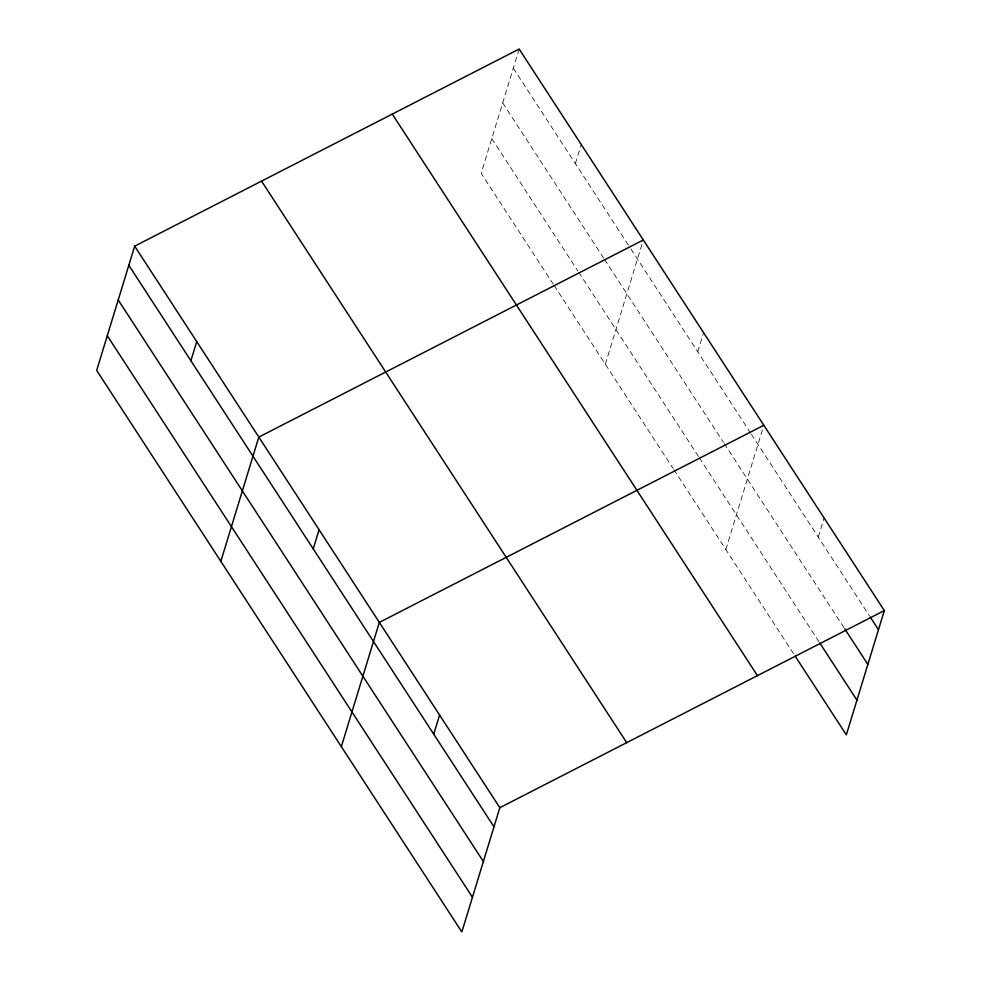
<?xml version="1.0" encoding="UTF-8"?>
<svg xmlns="http://www.w3.org/2000/svg" width="981" height="981" viewBox="0 0 981 981"><rect width="100%" height="100%" fill="white"/><g stroke="black" fill="none" stroke-linecap="round" stroke-linejoin="round"><path stroke-width="0.74" stroke-dasharray="4.91 3.68" d="M519.157 49.05L481.168 173.306L553.186 284.036M575.393 163.631L581.243 144.514M605.326 364.221L643.315 239.977M697.724 351.75L703.573 332.633M725.83 549.532L763.402 426.649M818.228 537.061L824.077 517.931M513.308 68.18L630.023 247.641M630.844 248.916L750.551 432.977M751.372 434.252L869.399 615.749M502.701 102.87L603.683 258.15M604.517 259.425L723.426 442.284M724.26 443.559L843.942 627.595M491.775 138.603L577.858 270.977M578.692 272.252L698.472 456.459M699.294 457.722L818.976 641.758M554.007 285.312L673.015 468.305M673.837 469.568L794.34 654.879"/><path stroke-width="1.47" d="M134.667 246.157L96.678 370.413L461.843 931.95L499.832 807.694L884.322 610.587L519.157 49.05L134.667 246.157L499.832 807.694M190.89 360.75L196.74 341.621M220.835 561.34L258.812 437.085L643.315 239.977M313.221 548.857L319.07 529.74M341.339 746.639L379.328 622.395L763.819 425.276M433.725 734.168L439.574 715.051M884.322 610.587L846.333 734.843L795.162 656.142M870.221 617.024L878.473 629.716M844.764 628.87L867.866 664.407M819.797 643.033L856.94 700.152M392.277 114.103L757.442 675.639M261.547 181.117L626.712 742.654M128.818 265.287L493.983 826.824M118.211 299.978L483.375 861.514M107.285 335.723L472.45 897.259"/></g></svg>
